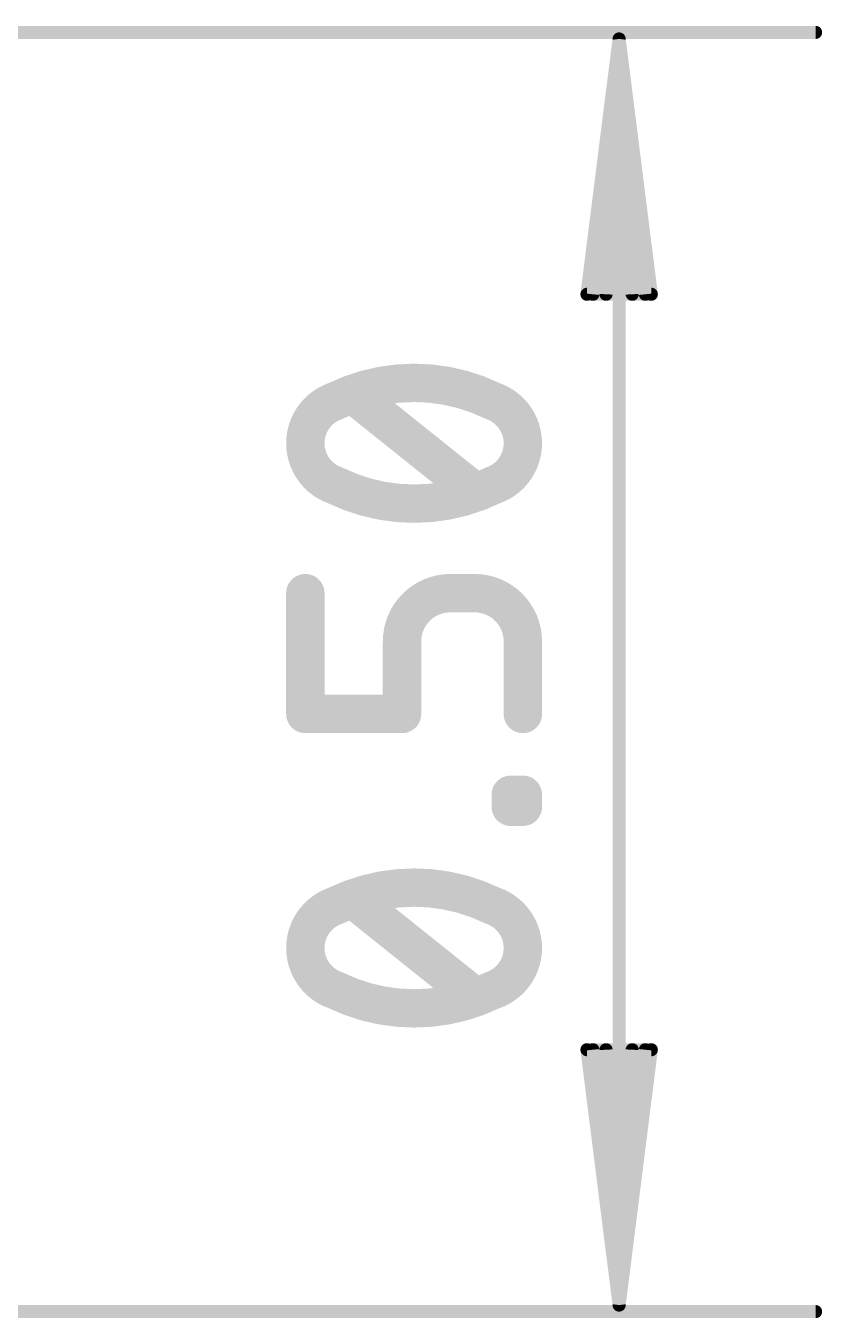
# Model space of a CAD drawing. Extents: x -25 to 77, y -62 to 26.
# Drawn here: x 26.88 to 34.78, y -0.07 to 12.76 of the extents above; entities that cross this region are included whole.
import ezdxf

# ---------------------------------------------------------------- set-up
doc = ezdxf.new("R2010")
doc.units = 0
doc.layers.add('47', color=253, linetype='CONTINUOUS')

msp = doc.modelspace()

# ---------------------------------------------------------------- linework, layer by layer
at = {"layer": '47'}
for points, const_width in [([(25.4, 12.7), (34.716, 12.7)], 0.13), ([(32.766, 12.635), (32.4468, 10.1)], 0.13), ([(32.766, 12.635), (32.506, 10.1)], 0.13), ([(32.766, 12.635), (32.636, 10.1)], 0.13), ([(32.766, 0.065), (32.766, 12.635)], 0.13), ([(33.0852, 10.1), (32.766, 12.635)], 0.13), ([(32.896, 10.1), (32.766, 12.635)], 0.13), ([(33.026, 10.1), (32.766, 12.635)], 0.13), ([(32.4468, 10.1), (33.0852, 10.1)], 0.13), ([(31.3307, 8.1412), (30.1313, 9.1007)], 0.381), ([(29.6515, 5.9333), (29.6515, 7.1328)], 0.381), ([(31.3307, 7.1328), (31.0908, 7.1328)], 0.381), ([(30.6111, 6.653), (30.6111, 5.9333)], 0.381), ([(31.8105, 5.9333), (31.8105, 6.653)], 0.381), ([(30.6111, 5.9333), (29.6515, 5.9333)], 0.381), ([(31.6906, 5.0116), (31.6906, 5.1315)], 0.381), ([(31.6906, 5.1315), (31.8105, 5.1315)], 0.381), ([(31.8105, 5.1315), (31.8105, 5.0116)], 0.381), ([(31.8105, 5.0116), (31.6906, 5.0116)], 0.381), ([(31.3307, 3.1303), (30.1313, 4.0898)], 0.381), ([(32.766, 0.065), (32.4468, 2.6)], 0.13), ([(32.4468, 2.6), (33.0852, 2.6)], 0.13), ([(32.766, 0.065), (32.506, 2.6)], 0.13), ([(32.766, 0.065), (32.636, 2.6)], 0.13), ([(33.0852, 2.6), (32.766, 0.065)], 0.13), ([(32.896, 2.6), (32.766, 0.065)], 0.13), ([(33.026, 2.6), (32.766, 0.065)], 0.13), ([(25.4, 0), (34.716, 0)], 0.13)]:
    msp.add_lwpolyline(points, dxfattribs=dict(at, const_width=const_width))
for points, const_width in [([(34.716, 12.6675, 1), (34.716, 12.7325)], 0.065), ([(32.7985, 12.635, 1), (32.7335, 12.635)], 0.065), ([(32.7982, 12.6391, 1), (32.7338, 12.6309)], 0.065), ([(32.7985, 12.6333, 1), (32.7335, 12.6367)], 0.065), ([(32.7985, 12.6367, 1), (32.7335, 12.6333)], 0.065), ([(32.7983, 12.6383, 1), (32.7337, 12.6317)], 0.065), ([(32.7983, 12.6317, 1), (32.7337, 12.6383)], 0.065), ([(32.7982, 12.6309, 1), (32.7338, 12.6391)], 0.065), ([(32.4145, 10.1041, 1), (32.479, 10.0959)], 0.065), ([(32.4468, 10.1325, 1), (32.4468, 10.0675)], 0.065), ([(32.4737, 10.1033, 1), (32.5383, 10.0967)], 0.065), ([(32.9937, 10.0967, 1), (33.0583, 10.1033)], 0.065), ([(33.053, 10.0959, 1), (33.1175, 10.1041)], 0.065), ([(33.0852, 10.0675, 1), (33.0852, 10.1325)], 0.065), ([(32.6035, 10.1017, 1), (32.6685, 10.0983)], 0.065), ([(32.8635, 10.0983, 1), (32.9285, 10.1017)], 0.065), ([(30.731, 9.2207, 0.1139), (29.9514, 9.0407)], 0.381), ([(31.5106, 9.0407, 0.1139), (30.731, 9.2207)], 0.381), ([(30.731, 9.3159, 1), (30.731, 9.1254)], 0.1905), ([(30.731, 9.1254, 1), (30.731, 9.3159)], 0.1905), ([(30.1908, 9.1751, 1), (30.0718, 9.0263)], 0.1905), ([(29.9514, 9.0407, 0.3205), (29.6515, 8.6209)], 0.381), ([(29.9096, 9.1264, 1), (29.9931, 8.9551)], 0.1905), ([(29.9823, 8.9506, 1), (29.9205, 9.1308)], 0.1905), ([(31.8105, 8.6209, 0.3205), (31.5106, 9.0407)], 0.381), ([(31.5415, 9.1308, 1), (31.4797, 8.9506)], 0.1905), ([(31.4689, 8.9551, 1), (31.5524, 9.1264)], 0.1905), ([(29.6515, 8.6209, 0.3205), (29.9514, 8.2011)], 0.381), ([(29.7467, 8.6209, 1), (29.5563, 8.6209)], 0.1905), ([(31.5106, 8.2011, 0.3205), (31.8105, 8.6209)], 0.381), ([(31.9057, 8.6209, 1), (31.7153, 8.6209)], 0.1905), ([(29.5563, 8.6209, 1), (29.7467, 8.6209)], 0.1905), ([(31.7153, 8.6209, 1), (31.9057, 8.6209)], 0.1905), ([(29.9931, 8.2868, 1), (29.9096, 8.1155)], 0.1905), ([(29.9514, 8.2011, 0.1139), (30.731, 8.0212)], 0.381), ([(29.9205, 8.111, 1), (29.9823, 8.2912)], 0.1905), ([(30.731, 8.0212, 0.1139), (31.5106, 8.2011)], 0.381), ([(31.4797, 8.2912, 1), (31.5415, 8.111)], 0.1905), ([(31.5524, 8.1155, 1), (31.4689, 8.2868)], 0.1905), ([(30.731, 8.1165, 1), (30.731, 7.926)], 0.1905), ([(30.731, 7.926, 1), (30.731, 8.1165)], 0.1905), ([(31.2712, 8.0668, 1), (31.3902, 8.2155)], 0.1905), ([(29.7468, 7.1328, 1), (29.5563, 7.1328)], 0.1905), ([(31.0908, 7.1328, 0.4142), (30.6111, 6.653)], 0.381), ([(31.0908, 7.228, 1), (31.0908, 7.0375)], 0.1905), ([(31.0908, 7.0375, 1), (31.0908, 7.228)], 0.1905), ([(31.8105, 6.653, 0.4142), (31.3307, 7.1328)], 0.381), ([(31.3307, 7.228, 1), (31.3307, 7.0375)], 0.1905), ([(31.3307, 7.0375, 1), (31.3307, 7.228)], 0.1905), ([(30.7063, 6.653, 1), (30.5158, 6.653)], 0.1905), ([(31.9058, 6.653, 1), (31.7153, 6.653)], 0.1905), ([(30.5158, 6.653, 1), (30.7063, 6.653)], 0.1905), ([(31.7153, 6.653, 1), (31.9058, 6.653)], 0.1905), ([(29.6515, 6.0286, 1), (29.6515, 5.8381)], 0.1905), ([(30.6111, 5.8381, 1), (30.6111, 6.0286)], 0.1905), ([(29.5563, 5.9333, 1), (29.7468, 5.9333)], 0.1905), ([(30.5158, 5.9333, 1), (30.7063, 5.9333)], 0.1905), ([(31.7153, 5.9333, 1), (31.9058, 5.9333)], 0.1905), ([(31.7858, 5.1315, 1), (31.5953, 5.1315)], 0.1905), ([(31.6906, 5.2268, 1), (31.6906, 5.0363)], 0.1905), ([(31.9058, 5.1315, 1), (31.7153, 5.1315)], 0.1905), ([(31.8105, 5.0363, 1), (31.8105, 5.2268)], 0.1905), ([(31.6906, 5.1068, 1), (31.6906, 4.9163)], 0.1905), ([(31.8105, 4.9163, 1), (31.8105, 5.1068)], 0.1905), ([(31.5953, 5.0116, 1), (31.7858, 5.0116)], 0.1905), ([(31.7153, 5.0116, 1), (31.9058, 5.0116)], 0.1905), ([(30.731, 4.2098, 0.1139), (29.9514, 4.0298)], 0.381), ([(31.5106, 4.0298, 0.1139), (30.731, 4.2098)], 0.381), ([(30.731, 4.305, 1), (30.731, 4.1145)], 0.1905), ([(30.731, 4.1145, 1), (30.731, 4.305)], 0.1905), ([(30.1908, 4.1642, 1), (30.0718, 4.0154)], 0.1905), ([(29.9514, 4.0298, 0.3205), (29.6515, 3.61)], 0.381), ([(29.9096, 4.1155, 1), (29.9931, 3.9442)], 0.1905), ([(29.9823, 3.9397, 1), (29.9205, 4.1199)], 0.1905), ([(31.8105, 3.61, 0.3205), (31.5106, 4.0298)], 0.381), ([(31.5415, 4.1199, 1), (31.4797, 3.9397)], 0.1905), ([(31.4689, 3.9442, 1), (31.5524, 4.1155)], 0.1905), ([(29.6515, 3.61, 0.3205), (29.9514, 3.1902)], 0.381), ([(29.7467, 3.61, 1), (29.5563, 3.61)], 0.1905), ([(31.5106, 3.1902, 0.3205), (31.8105, 3.61)], 0.381), ([(31.9057, 3.61, 1), (31.7153, 3.61)], 0.1905), ([(29.5563, 3.61, 1), (29.7467, 3.61)], 0.1905), ([(31.7153, 3.61, 1), (31.9057, 3.61)], 0.1905), ([(29.9931, 3.2759, 1), (29.9096, 3.1046)], 0.1905), ([(29.9514, 3.1902, 0.1139), (30.731, 3.0103)], 0.381), ([(29.9205, 3.1001, 1), (29.9823, 3.2803)], 0.1905), ([(30.731, 3.0103, 0.1139), (31.5106, 3.1902)], 0.381), ([(31.4797, 3.2803, 1), (31.5415, 3.1001)], 0.1905), ([(31.5524, 3.1046, 1), (31.4689, 3.2759)], 0.1905), ([(31.2712, 3.0559, 1), (31.3902, 3.2046)], 0.1905), ([(30.731, 3.1056, 1), (30.731, 2.9151)], 0.1905), ([(30.731, 2.9151, 1), (30.731, 3.1056)], 0.1905), ([(32.479, 2.6041, 1), (32.4145, 2.5959)], 0.065), ([(32.4468, 2.6325, 1), (32.4468, 2.5675)], 0.065), ([(32.5383, 2.6033, 1), (32.4737, 2.5967)], 0.065), ([(32.6685, 2.6017, 1), (32.6035, 2.5983)], 0.065), ([(32.9285, 2.5983, 1), (32.8635, 2.6017)], 0.065), ([(33.0583, 2.5967, 1), (32.9937, 2.6033)], 0.065), ([(33.1175, 2.5959, 1), (33.053, 2.6041)], 0.065), ([(33.0852, 2.5675, 1), (33.0852, 2.6325)], 0.065), ([(32.7338, 0.0691, 1), (32.7982, 0.0609)], 0.065), ([(32.7337, 0.0683, 1), (32.7983, 0.0617)], 0.065), ([(32.7335, 0.0633, 1), (32.7985, 0.0667)], 0.065), ([(32.7335, 0.0667, 1), (32.7985, 0.0633)], 0.065), ([(32.7335, 0.065, 1), (32.7985, 0.065)], 0.065), ([(32.7337, 0.0617, 1), (32.7983, 0.0683)], 0.065), ([(32.7338, 0.0609, 1), (32.7982, 0.0691)], 0.065), ([(34.716, -0.0325, 1), (34.716, 0.0325)], 0.065)]:
    msp.add_lwpolyline(points, format="xyb", dxfattribs=dict(at, const_width=const_width))

doc.saveas('drawing.dxf')
